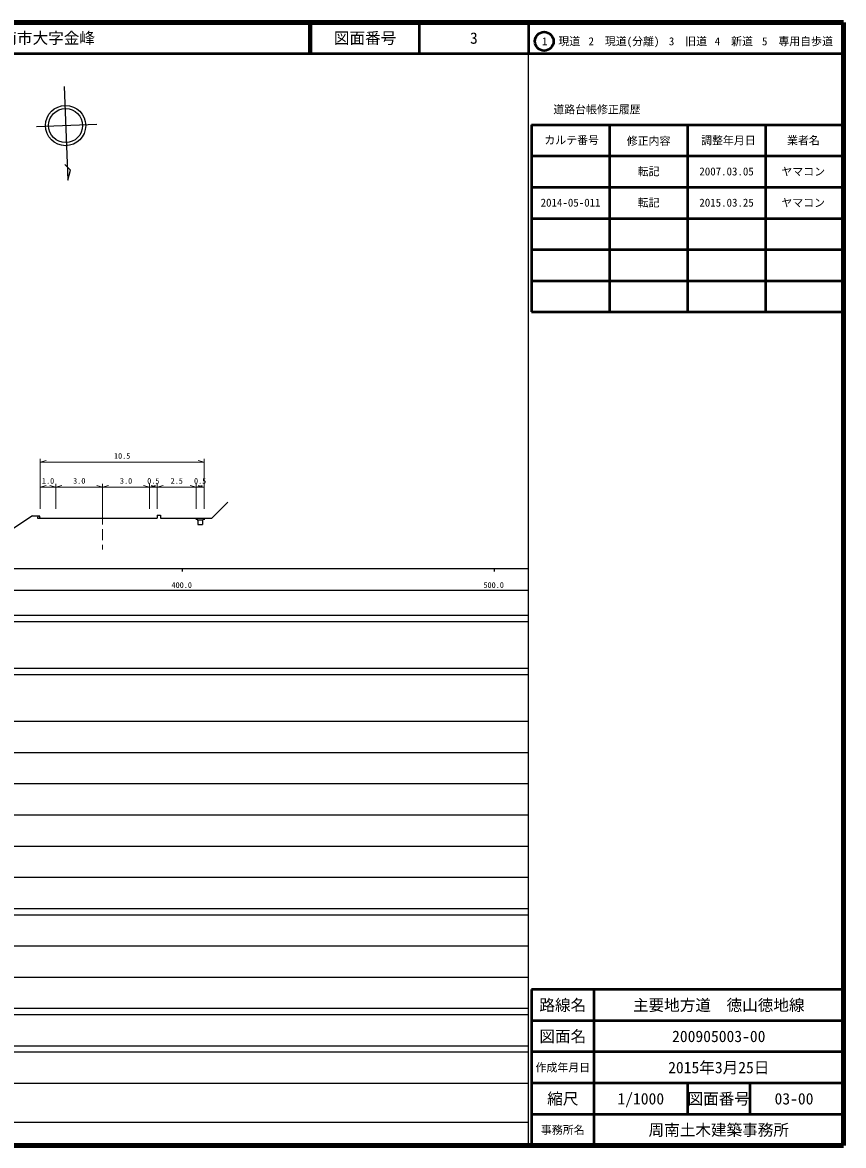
# Model space of a CAD drawing. Units: millimetres on the paper, enlarged 1000 times, with parts at other scales. Extents: x 40000 to 680000, y 20000 to 380000.
# Drawn here: x 416786 to 680000, y 20000 to 380000 of the extents above; entities that cross this region are included whole.
import ezdxf
from ezdxf.enums import TextEntityAlignment as Align

# ---------------------------------------------------------------- set-up
doc = ezdxf.new("R2010")
doc.units = ezdxf.units.MM
doc.header["$LTSCALE"] = 1000
doc.linetypes.add('CHAIN', pattern=[18.5, 12, -1.5, 3.5, -1.5])
for name, color, linetype, lineweight in [('M-BGD', 7, 'Continuous', 25), ('M-BMK', 2, 'Continuous', 13), ('M-BMK-SRVR', 3, 'Continuous', 25), ('M-STR-HTXT', 7, 'Continuous', 13), ('M-TTL', 2, 'Continuous', 140), ('M-TTL-BAND', 7, 'Continuous', 25), ('M-TTL-FRAM', 2, 'Continuous', 50), ('M-TTL-LINE', 7, 'Continuous', 50)]:
    doc.layers.add(name, color=color, linetype=linetype, lineweight=lineweight)
doc.layers.add('M-TTL-TXT', color=7, linetype='Continuous')
doc.styles.add('ＭＳ ゴシック', font='')
doc.styles.get('ＭＳ ゴシック').set_extended_font_data('MS Gothic')

msp = doc.modelspace()

# ---------------------------------------------------------------- linework, layer by layer
at = {"layer": 'M-BGD'}
for p, q in [((477495, 221086), (482617, 226208)), ((419995, 221836), (410175, 215289)), ((419995, 221836), (422288, 221836)), ((421667, 221836), (421649, 221086)), ((422495, 221086), (422288, 221836)), ((459995, 222086), (459995, 221086)), ((459995, 222086), (460995, 222086)), ((460995, 222086), (460995, 221086)), ((472495, 221086), (472495, 220586)), ((472745, 221086), (472745, 220586)), ((472745, 220586), (474745, 220586)), ((472995, 220586), (472995, 219086)), ((474495, 220586), (474495, 219086)), ((474745, 221086), (474745, 220586)), ((474995, 221086), (474995, 220586)), ((472995, 219086), (474495, 219086))]:
    msp.add_line(p, q, dxfattribs=at)
for points in [[(421649, 221086), (422495, 221086), (427495, 221086), (442495, 221086), (457495, 221086), (459995, 221086)], [(460995, 221086), (472495, 221086), (474995, 221086), (477495, 221086)]]:
    msp.add_lwpolyline(points, dxfattribs=at)
at = {"layer": 'M-BMK', "linetype": 'CHAIN'}
msp.add_line((442495, 231086), (442495, 211086), dxfattribs=at)
at = {"layer": 'M-BMK-SRVR'}
msp.add_line((440592, 347341), (421319, 346589), dxfattribs=at)
msp.add_lwpolyline([(430116, 359475), (431286, 329498), (432154, 332659), (430380, 334464)], dxfattribs=at)
for radius in [6451, 5458]:
    msp.add_circle((430605, 346952), radius, dxfattribs=at)
at = {"layer": 'M-STR-HTXT'}
for p, q in [((422495, 224086), (422495, 240086)), ((422495, 239086), (424395, 239586)), ((422495, 239086), (474995, 239086)), ((474995, 239086), (473095, 239586)), ((474995, 224086), (474995, 240086)), ((422495, 231086), (424395, 231586)), ((422495, 231086), (427495, 231086)), ((427495, 231086), (425595, 231586)), ((427495, 224086), (427495, 232086)), ((427495, 231086), (429395, 231586)), ((427495, 231086), (442495, 231086)), ((442495, 231086), (440595, 231586)), ((442495, 224086), (442495, 232086)), ((442495, 231086), (444395, 231586)), ((442495, 231086), (457495, 231086)), ((457495, 231086), (455595, 231586)), ((457495, 224086), (457495, 232086)), ((457495, 231086), (459395, 231586)), ((457495, 231086), (459995, 231086)), ((459995, 231086), (458095, 231586)), ((459995, 224086), (459995, 232086)), ((459995, 231086), (461895, 231586)), ((459995, 231086), (472495, 231086)), ((472495, 231086), (470595, 231586)), ((472495, 224086), (472495, 232086)), ((472495, 231086), (474395, 231586)), ((472495, 231086), (474995, 231086)), ((474995, 231086), (473095, 231586))]:
    msp.add_line(p, q, dxfattribs=at)
at = {"layer": 'M-TTL'}
for p, q in [((680000, 380000), (40000, 380000)), ((680000, 20000), (680000, 380000)), ((40000, 20000), (680000, 20000))]:
    msp.add_line(p, q, dxfattribs=at)
at = {"layer": 'M-TTL-BAND'}
for p, q in [((579000, 20000), (579000, 370000)), ((40000, 205000), (579000, 205000)), ((468000, 205000), (468000, 204000)), ((568000, 205000), (568000, 204000)), ((68000, 198000), (579000, 198000)), ((40000, 190000), (579000, 190000)), ((40000, 188000), (579000, 188000)), ((40000, 173000), (579000, 173000)), ((40000, 171000), (579000, 171000)), ((40000, 156000), (579000, 156000)), ((46000, 146000), (579000, 146000)), ((52000, 136000), (579000, 136000)), ((46000, 126000), (579000, 126000)), ((52000, 116000), (579000, 116000)), ((46000, 106000), (579000, 106000)), ((40000, 96000), (579000, 96000)), ((40000, 94000), (579000, 94000)), ((49000, 84000), (579000, 84000)), ((40000, 74000), (579000, 74000)), ((40000, 64000), (579000, 64000)), ((40000, 62000), (579000, 62000)), ((40000, 52000), (579000, 52000)), ((40000, 50000), (579000, 50000)), ((40000, 40000), (579000, 40000)), ((68000, 27500), (579000, 27500))]:
    msp.add_line(p, q, dxfattribs=at)
at = {"layer": 'M-TTL-FRAM'}
for p, q in [((580000, 347197), (580000, 287197)), ((580000, 347197), (680000, 347197)), ((580000, 287197), (680000, 287197)), ((680000, 70000), (580000, 70000)), ((580000, 70000), (580000, 20000))]:
    msp.add_line(p, q, dxfattribs=at)
at = {"layer": 'M-TTL-LINE'}
for p, q in [((508747, 380000), (508747, 370000)), ((509247, 380000), (509247, 370000)), ((543997, 380000), (543997, 370000)), ((579000, 380000), (579000, 370000)), ((40000, 370000), (680000, 370000)), ((605000, 347197), (605000, 287197)), ((630000, 347197), (630000, 287197)), ((655000, 347197), (655000, 287197)), ((580000, 337197), (680000, 337197)), ((580000, 327197), (680000, 327197)), ((580000, 317197), (680000, 317197)), ((580000, 307197), (680000, 307197)), ((580000, 297197), (680000, 297197)), ((600000, 70000), (600000, 20000)), ((680000, 60000), (580000, 60000)), ((680000, 50000), (580000, 50000)), ((680000, 40000), (580000, 40000)), ((630000, 40000), (630000, 30000)), ((650000, 40000), (650000, 30000)), ((680000, 30000), (580000, 30000))]:
    msp.add_line(p, q, dxfattribs=at)
msp.add_circle((584031, 373958), 3000, dxfattribs=at)

# ---------------------------------------------------------------- texts
at = {"layer": 'M-STR-HTXT', "style": 'ＭＳ ゴシック'}
for s, p in [('10.5', (448745, 239586)), ('1.0', (424995, 231586)), ('3.0', (434995, 231586)), ('3.0', (449995, 231586)), ('0.5', (458745, 231586)), ('2.5', (466245, 231586)), ('0.5', (473745, 231586))]:
    msp.add_text(s, height=1833, dxfattribs=at).set_placement(p, align=Align.BOTTOM_CENTER)
at = {"layer": 'M-TTL-BAND', "style": 'ＭＳ ゴシック'}
for s, p in [('400.0', (467844, 198195)), ('500.0', (567844, 198195))]:
    msp.add_text(s, height=1833, dxfattribs=at).set_placement(p, align=Align.BOTTOM_CENTER)
at = {"layer": 'M-TTL-TXT', "style": 'ＭＳ ゴシック'}
msp.add_text('周南市大字金峰', height=3666, dxfattribs=at).set_placement((405024, 375000), align=Align.MIDDLE_LEFT)
for s, height, p in [('図面番号', 3666, (526622, 375000)), ('3', 3666, (561497, 375000)), ('1\u3000現道', 2566, (589448, 373958)), ('2\u3000現道(分離)', 2566, (609619, 373958)), ('3\u3000旧道', 2566, (630121, 373958)), ('4\u3000新道', 2566, (644824, 373958)), ('5\u3000専用自歩道', 2566, (665228, 373958)), ('道路台帳修正履歴', 2566, (600968, 352113)), ('カルテ番号', 2566, (592839, 342277)), ('修正内容', 2566, (617509, 342023)), ('調整年月日', 2566, (643089, 342197)), ('業者名', 2566, (667134, 342197)), ('転記', 2566, (617500, 332245)), ('2007.03.05', 2566, (642500, 332245)), ('ヤマコン', 2566, (667077, 332189)), ('2014-05-011', 2566, (592500, 322245)), ('転記', 2566, (617500, 322245)), ('2015.03.25', 2566, (642500, 322245)), ('ヤマコン', 2566, (667077, 322189)), ('路線名', 3666, (590000, 65000)), ('路線名', 3666, (590000, 65000)), ('主要地方道\u3000徳山徳地線', 3666, (640000, 65000)), ('図面名', 3666, (590000, 55000)), ('図面名', 3666, (590000, 55000)), ('200905003-00', 3666, (640000, 55000)), ('2015年3月25日', 3666, (640000, 45000)), ('作成年月日', 2566, (590000, 45000)), ('作成年月日', 2566, (590000, 45000)), ('縮尺', 3666, (590000, 35000)), ('縮尺', 3666, (590000, 35000)), ('1/1000', 3666, (615000, 35000)), ('図面番号', 3666, (640000, 35000)), ('図面番号', 3666, (640000, 35000)), ('03-00', 3666, (664125, 35000)), ('事務所名', 2566, (590000, 25000)), ('事務所名', 2566, (590000, 25000)), ('周南土木建築事務所', 3666, (640000, 25000))]:
    msp.add_text(s, height=height, dxfattribs=at).set_placement(p, align=Align.MIDDLE_CENTER)

doc.saveas('drawing.dxf')
